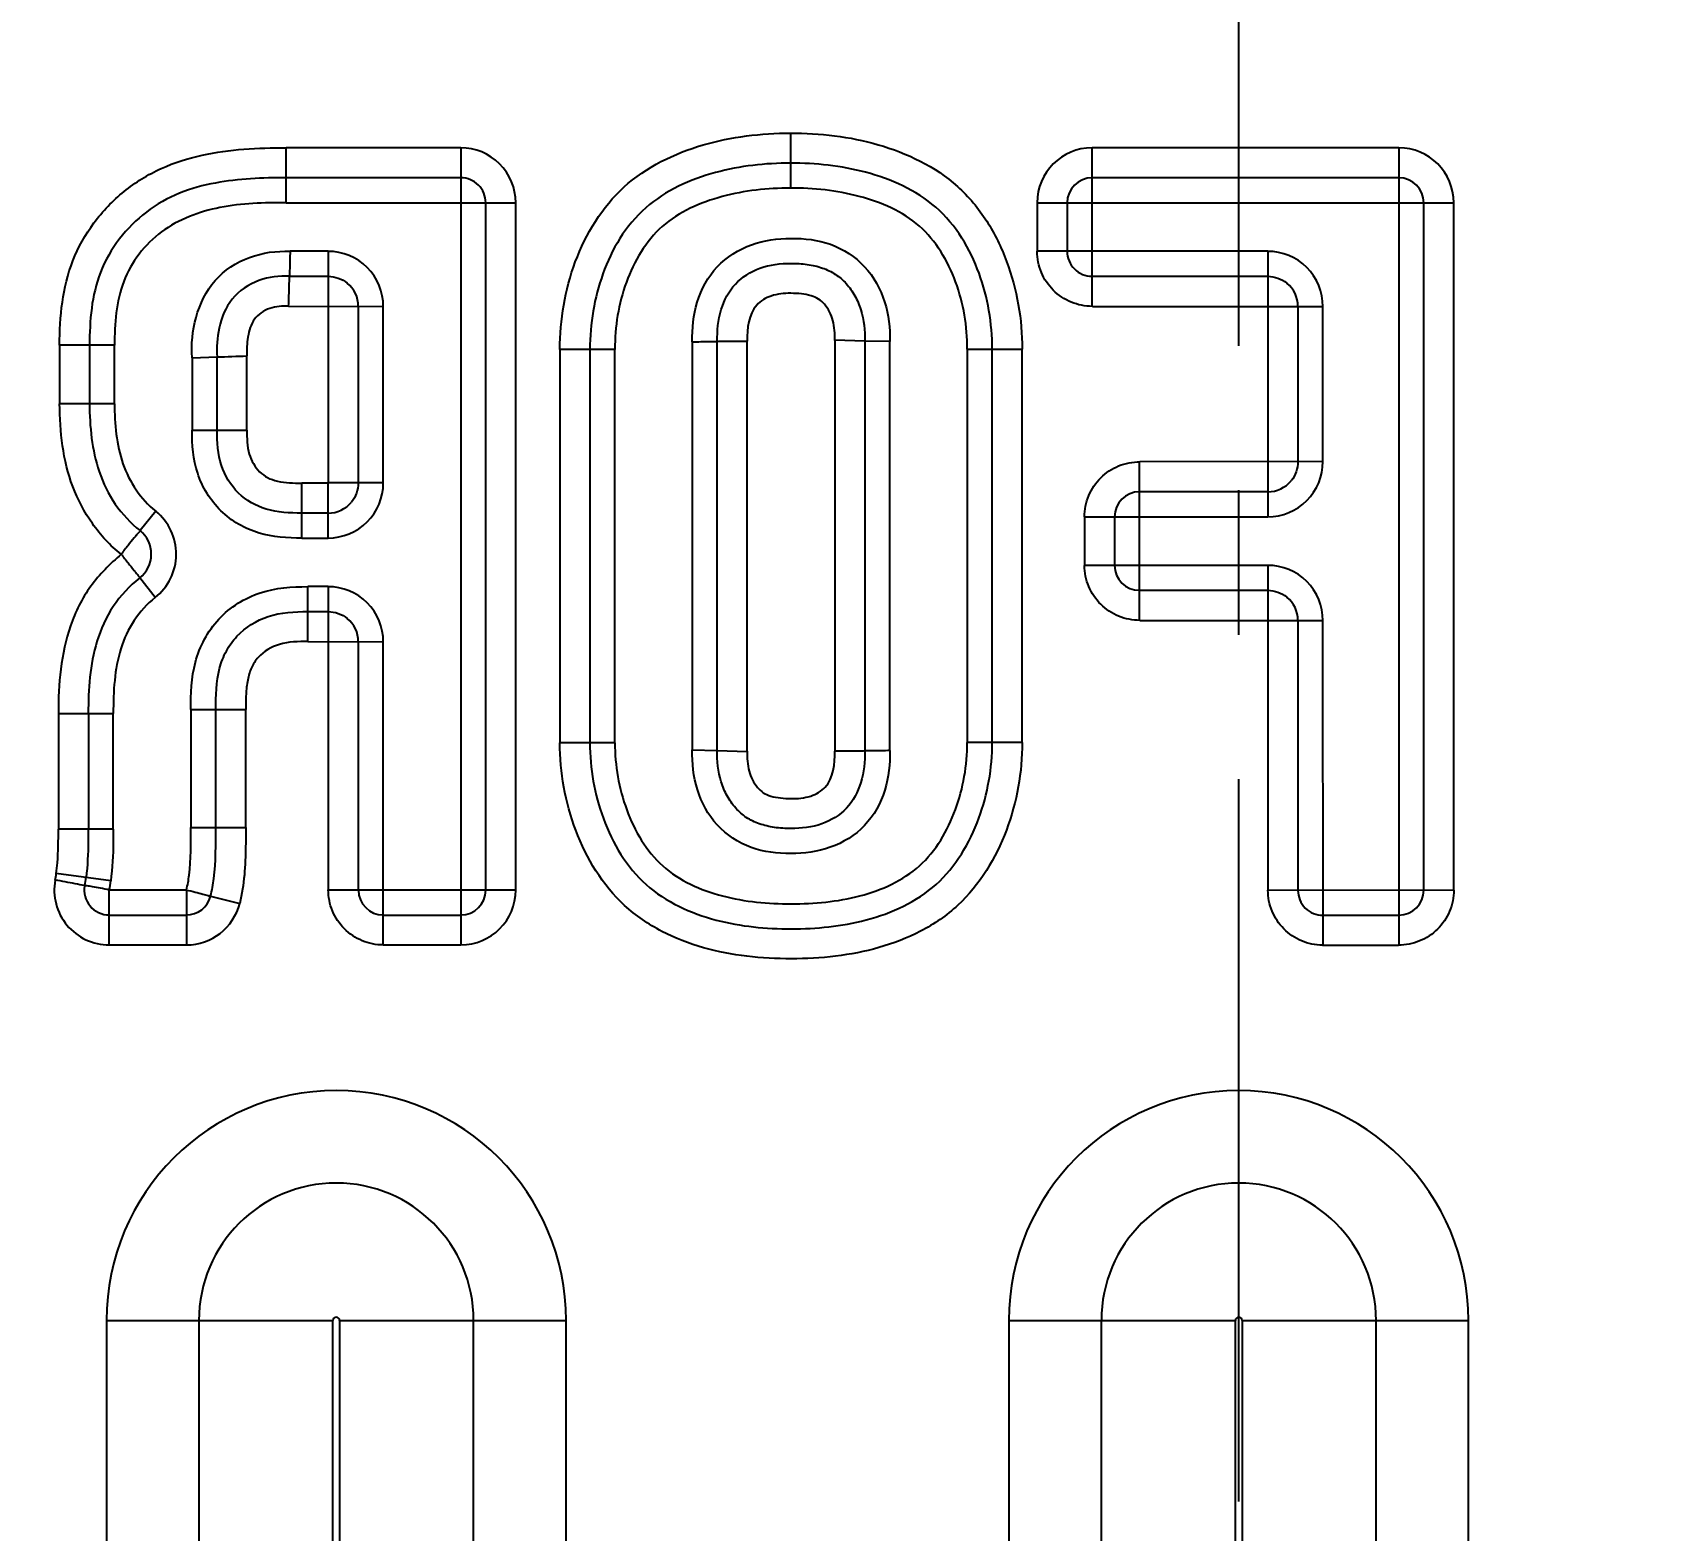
# Model space of a CAD drawing. Header units: millimetres. Extents: x -2895 to -298, y -11750 to -2997.
# Drawn here: x -1805.84 to -1772.96, y -5944.39 to -5914.38 of the extents above; entities that cross this region are included whole.
import ezdxf

# ---------------------------------------------------------------- set-up
doc = ezdxf.new("R2010")
doc.units = ezdxf.units.MM
doc.header["$LTSCALE"] = 16.335
doc.header["$PDMODE"] = 3
doc.header["$PDSIZE"] = 0.3125
doc.linetypes.add('CENTER', pattern=[0.6, 0.375, -0.075, 0.075, -0.075])
doc.layers.get('0').update_dxf_attribs({"linetype": 'CONTINUOUS'})
doc.layers.get('Defpoints').update_dxf_attribs({"linetype": 'CONTINUOUS'})
doc.styles.get("Standard").update_dxf_attribs({"font": 'txt', "width": 0.8})
doc.dimstyles.new('ISO-25', dxfattribs={"dimtxt": 8, "dimasz": 6, "dimexe": 0, "dimexo": 0, "dimgap": 0, "dimtad": 1, "dimdsep": 46, "dimtxsty": 'Standard', "dimcen": 0, "dimclrd": 4, "dimclre": 4, "dimclrt": 6, "dimazin": 0, "dimtfac": 1, "dimtofl": 0, "dimtmove": 0, "dimatfit": 3, "dimfxl": 0, "dimarcsym": 0})

# ---------------------------------------------------------------- blocks, each defined once
blk = doc.blocks.new('*D1369')
at = {"color": 4, "lineweight": -2}
for p, q in [((-1562.533, -5933.468), (-1550.533, -5928.468)), ((-1550.533, -5928.468), (-1530.533, -5928.468)), ((-1601.269, -5933.468), (-1562.533, -5933.468))]:
    blk.add_line(p, q, dxfattribs=at)
at = {"layer": 'Defpoints', "color": 0}
for p in [(-1538.533, -5928.468), (-1601.269, -5933.468), (-1781.669, -5985.468)]:
    blk.add_point(p, dxfattribs=at)
at = {"color": 6, "insert": (-1534.533, -5925.468), "char_height": 6, "attachment_point": 5}
blk.add_mtext('52', dxfattribs=at)
blk = doc.blocks.new('*D1370')
at = {"color": 4, "lineweight": -2}
blk.add_line((-1601.269, -5894.463), (-1532.133, -5894.463), dxfattribs=at)
at = {"layer": 'Defpoints', "color": 0}
for p in [(-1601.269, -5894.463), (-1538.533, -5894.463), (-1781.669, -5985.468)]:
    blk.add_point(p, dxfattribs=at)
at = {"color": 6, "insert": (-1535.333, -5891.463), "char_height": 6, "attachment_point": 5}
blk.add_mtext('91', dxfattribs=at)
blk = doc.blocks.new('*D1371')
at = {"color": 4, "lineweight": -2}
for p, q in [((-1562.533, -5880.468), (-1550.533, -5878.468)), ((-1550.533, -5878.468), (-1528.133, -5878.468)), ((-1584.039, -5880.468), (-1562.533, -5880.468))]:
    blk.add_line(p, q, dxfattribs=at)
at = {"layer": 'Defpoints', "color": 0}
for p in [(-1538.533, -5878.468), (-1584.039, -5880.468), (-1781.669, -5985.468)]:
    blk.add_point(p, dxfattribs=at)
at = {"color": 6, "insert": (-1533.333, -5875.468), "char_height": 6, "attachment_point": 5}
blk.add_mtext('105', dxfattribs=at)
blk = doc.blocks.new('*D1372')
at = {"color": 4, "lineweight": -2}
for p, q in [((-1562.533, -5858.468), (-1550.533, -5853.207)), ((-1550.533, -5853.207), (-1527.333, -5853.207)), ((-1777.269, -5858.468), (-1562.533, -5858.468))]:
    blk.add_line(p, q, dxfattribs=at)
at = {"layer": 'Defpoints', "color": 0}
for p in [(-1538.533, -5853.207), (-1777.269, -5858.468), (-1781.669, -5985.468)]:
    blk.add_point(p, dxfattribs=at)
at = {"color": 6, "insert": (-1532.933, -5850.207), "char_height": 6, "attachment_point": 5}
blk.add_mtext('127', dxfattribs=at)
blk = doc.blocks.new('*D1373')
at = {"color": 4, "lineweight": -2}
blk.add_line((-1573.271, -5825.468), (-1528.133, -5825.468), dxfattribs=at)
at = {"layer": 'Defpoints', "color": 0}
for p in [(-1573.271, -5825.468), (-1538.533, -5825.468), (-1781.669, -5985.468)]:
    blk.add_point(p, dxfattribs=at)
at = {"color": 6, "insert": (-1533.333, -5822.468), "char_height": 6, "attachment_point": 5}
blk.add_mtext('160', dxfattribs=at)
blk = doc.blocks.new('*D1385')
at = {"color": 4, "lineweight": -2}
blk.add_line((-1781.669, -5804.447), (-1781.669, -5788.745), dxfattribs=at)
at = {"layer": 'Defpoints', "color": 0}
for p in [(-1781.669, -5791.145), (-1781.669, -5804.447), (-1781.669, -5985.468)]:
    blk.add_point(p, dxfattribs=at)
at = {"color": 6, "insert": (-1784.669, -5789.945), "char_height": 6, "attachment_point": 5, "rotation": 90}
blk.add_mtext('0', dxfattribs=at)
blk = doc.blocks.new('*D1386')
at = {"color": 4, "lineweight": -2}
blk.add_line((-1741.669, -5854.068), (-1741.669, -5783.945), dxfattribs=at)
at = {"layer": 'Defpoints', "color": 0}
for p in [(-1741.669, -5791.145), (-1741.669, -5854.068), (-1781.669, -5985.468)]:
    blk.add_point(p, dxfattribs=at)
at = {"color": 6, "insert": (-1744.669, -5787.545), "char_height": 6, "attachment_point": 5, "rotation": 90}
blk.add_mtext('40', dxfattribs=at)
blk = doc.blocks.new('*D1387')
at = {"color": 4, "lineweight": -2}
blk.add_line((-1701.669, -5854.068), (-1701.669, -5783.945), dxfattribs=at)
at = {"layer": 'Defpoints', "color": 0}
for p in [(-1701.669, -5791.145), (-1701.669, -5854.068), (-1781.669, -5985.468)]:
    blk.add_point(p, dxfattribs=at)
at = {"color": 6, "insert": (-1704.669, -5787.545), "char_height": 6, "attachment_point": 5, "rotation": 90}
blk.add_mtext('80', dxfattribs=at)
blk = doc.blocks.new('*D1388')
at = {"color": 4, "lineweight": -2}
blk.add_line((-1631.669, -5854.163), (-1631.669, -5780.745), dxfattribs=at)
at = {"layer": 'Defpoints', "color": 0}
for p in [(-1631.669, -5791.145), (-1631.669, -5854.163), (-1781.669, -5985.468)]:
    blk.add_point(p, dxfattribs=at)
at = {"color": 6, "insert": (-1634.669, -5785.945), "char_height": 6, "attachment_point": 5, "rotation": 90}
blk.add_mtext('150', dxfattribs=at)
blk = doc.blocks.new('*D1389')
at = {"color": 4, "lineweight": -2}
for p, q in [((-1604.169, -5803.145), (-1604.169, -5779.945)), ((-1605.669, -5815.145), (-1604.169, -5803.145)), ((-1605.669, -5971.068), (-1605.669, -5815.145))]:
    blk.add_line(p, q, dxfattribs=at)
at = {"layer": 'Defpoints', "color": 0}
for p in [(-1604.169, -5791.145), (-1605.669, -5971.068), (-1781.669, -5985.468)]:
    blk.add_point(p, dxfattribs=at)
at = {"color": 6, "insert": (-1607.169, -5785.545), "char_height": 6, "attachment_point": 5, "rotation": 90}
blk.add_mtext('176', dxfattribs=at)
blk = doc.blocks.new('*D1444')
at = {"color": 4, "lineweight": -2}
blk.add_line((-1576.669, -5822.298), (-1576.669, -5779.145), dxfattribs=at)
at = {"layer": 'Defpoints', "color": 0}
for p in [(-1576.669, -5791.145), (-1576.669, -5822.298), (-1781.669, -5985.468)]:
    blk.add_point(p, dxfattribs=at)
at = {"color": 6, "insert": (-1579.669, -5785.145), "char_height": 6, "attachment_point": 5, "rotation": 90}
blk.add_mtext('205', dxfattribs=at)
blk = doc.blocks.new('*D1393')
at = {"color": 4, "lineweight": -2}
blk.add_line((-1962.069, -5933.468), (-2032.806, -5933.468), dxfattribs=at)
at = {"layer": 'Defpoints', "color": 0}
for p in [(-2024.806, -5933.468), (-1962.069, -5933.468), (-1781.669, -5985.468)]:
    blk.add_point(p, dxfattribs=at)
at = {"color": 6, "insert": (-2028.806, -5930.468), "char_height": 6, "attachment_point": 5}
blk.add_mtext('52', dxfattribs=at)
blk = doc.blocks.new('*D1394')
at = {"color": 4, "lineweight": -2}
blk.add_line((-1962.069, -5894.463), (-2031.206, -5894.463), dxfattribs=at)
at = {"layer": 'Defpoints', "color": 0}
for p in [(-2024.806, -5894.463), (-1962.069, -5894.463), (-1781.669, -5985.468)]:
    blk.add_point(p, dxfattribs=at)
at = {"color": 6, "insert": (-2028.006, -5891.463), "char_height": 6, "attachment_point": 5}
blk.add_mtext('91', dxfattribs=at)
blk = doc.blocks.new('*D1395')
at = {"color": 4, "lineweight": -2}
for p, q in [((-2000.806, -5880.468), (-2012.806, -5883.468)), ((-1976.984, -5880.468), (-2000.806, -5880.468)), ((-2012.806, -5883.468), (-2035.206, -5883.468))]:
    blk.add_line(p, q, dxfattribs=at)
at = {"layer": 'Defpoints', "color": 0}
for p in [(-1976.984, -5880.468), (-2024.806, -5883.468), (-1781.669, -5985.468)]:
    blk.add_point(p, dxfattribs=at)
at = {"color": 6, "insert": (-2030.006, -5880.468), "char_height": 6, "attachment_point": 5}
blk.add_mtext('105', dxfattribs=at)
blk = doc.blocks.new('*D1396')
at = {"color": 4, "lineweight": -2}
for p, q in [((-2012.806, -5854.716), (-2036.006, -5854.716)), ((-2000.806, -5858.468), (-2012.806, -5854.716)), ((-1786.069, -5858.468), (-2000.806, -5858.468))]:
    blk.add_line(p, q, dxfattribs=at)
at = {"layer": 'Defpoints', "color": 0}
for p in [(-2024.806, -5854.716), (-1786.069, -5858.468), (-1781.669, -5985.468)]:
    blk.add_point(p, dxfattribs=at)
at = {"color": 6, "insert": (-2030.406, -5851.716), "char_height": 6, "attachment_point": 5}
blk.add_mtext('127', dxfattribs=at)
blk = doc.blocks.new('*D1397')
at = {"color": 4, "lineweight": -2}
blk.add_line((-1990.068, -5825.468), (-2035.206, -5825.468), dxfattribs=at)
at = {"layer": 'Defpoints', "color": 0}
for p in [(-2024.806, -5825.468), (-1990.068, -5825.468), (-1781.669, -5985.468)]:
    blk.add_point(p, dxfattribs=at)
at = {"color": 6, "insert": (-2030.006, -5822.468), "char_height": 6, "attachment_point": 5}
blk.add_mtext('160', dxfattribs=at)
blk = doc.blocks.new('*D1416')
at = {"color": 4, "lineweight": -2}
blk.add_line((-1821.669, -5854.068), (-1821.669, -5783.945), dxfattribs=at)
at = {"layer": 'Defpoints', "color": 0}
for p in [(-1821.669, -5791.145), (-1821.669, -5854.068), (-1781.669, -5985.468)]:
    blk.add_point(p, dxfattribs=at)
at = {"color": 6, "insert": (-1824.669, -5787.545), "char_height": 6, "attachment_point": 5, "rotation": 90}
blk.add_mtext('40', dxfattribs=at)
blk = doc.blocks.new('*D1417')
at = {"color": 4, "lineweight": -2}
blk.add_line((-1861.669, -5854.068), (-1861.669, -5783.945), dxfattribs=at)
at = {"layer": 'Defpoints', "color": 0}
for p in [(-1861.669, -5791.145), (-1861.669, -5854.068), (-1781.669, -5985.468)]:
    blk.add_point(p, dxfattribs=at)
at = {"color": 6, "insert": (-1864.669, -5787.545), "char_height": 6, "attachment_point": 5, "rotation": 90}
blk.add_mtext('80', dxfattribs=at)
blk = doc.blocks.new('*D1418')
at = {"color": 4, "lineweight": -2}
blk.add_line((-1931.669, -5854.163), (-1931.669, -5780.745), dxfattribs=at)
at = {"layer": 'Defpoints', "color": 0}
for p in [(-1931.669, -5791.145), (-1931.669, -5854.163), (-1781.669, -5985.468)]:
    blk.add_point(p, dxfattribs=at)
at = {"color": 6, "insert": (-1934.669, -5785.945), "char_height": 6, "attachment_point": 5, "rotation": 90}
blk.add_mtext('150', dxfattribs=at)
blk = doc.blocks.new('*D1419')
at = {"color": 4, "lineweight": -2}
for p, q in [((-1959.169, -5803.145), (-1959.169, -5779.945)), ((-1957.669, -5815.145), (-1959.169, -5803.145)), ((-1957.669, -5971.068), (-1957.669, -5815.145))]:
    blk.add_line(p, q, dxfattribs=at)
at = {"layer": 'Defpoints', "color": 0}
for p in [(-1959.169, -5791.145), (-1957.669, -5971.068), (-1781.669, -5985.468)]:
    blk.add_point(p, dxfattribs=at)
at = {"color": 6, "insert": (-1962.169, -5785.545), "char_height": 6, "attachment_point": 5, "rotation": 90}
blk.add_mtext('176', dxfattribs=at)
blk = doc.blocks.new('*D1420')
at = {"color": 4, "lineweight": -2}
blk.add_line((-1986.669, -5822.298), (-1986.669, -5779.145), dxfattribs=at)
at = {"layer": 'Defpoints', "color": 0}
for p in [(-1986.669, -5791.145), (-1986.669, -5822.298), (-1781.669, -5985.468)]:
    blk.add_point(p, dxfattribs=at)
at = {"color": 6, "insert": (-1989.669, -5785.145), "char_height": 6, "attachment_point": 5, "rotation": 90}
blk.add_mtext('205', dxfattribs=at)
blk = doc.blocks.new('*D1421')
at = {"color": 4, "lineweight": -2}
blk.add_line((-1666.094, -5864.313), (-1520.446, -5864.313), dxfattribs=at)
at = {"layer": 'Defpoints', "color": 0}
for p in [(-1666.094, -5864.313), (-1539.646, -5864.313), (-1781.669, -5985.468)]:
    blk.add_point(p, dxfattribs=at)
at = {"color": 6, "insert": (-1530.046, -5861.313), "char_height": 6, "attachment_point": 5}
blk.add_mtext('121.16', dxfattribs=at)
blk = doc.blocks.new('*D1422')
at = {"color": 4, "lineweight": -2}
blk.add_line((-1666.094, -5863.702), (-1666.094, -5771.834), dxfattribs=at)
at = {"layer": 'Defpoints', "color": 0}
for p in [(-1666.094, -5792.634), (-1666.094, -5863.702), (-1781.669, -5985.468)]:
    blk.add_point(p, dxfattribs=at)
at = {"color": 6, "insert": (-1669.094, -5782.234), "char_height": 6, "attachment_point": 5, "rotation": 90}
blk.add_mtext('115.58', dxfattribs=at)
blk = doc.blocks.new('*D1423')
at = {"color": 4, "lineweight": -2}
blk.add_line((-1897.244, -5864.313), (-2042.893, -5864.313), dxfattribs=at)
at = {"layer": 'Defpoints', "color": 0}
for p in [(-2023.693, -5864.313), (-1897.244, -5864.313), (-1781.669, -5985.468)]:
    blk.add_point(p, dxfattribs=at)
at = {"color": 6, "insert": (-2033.293, -5861.313), "char_height": 6, "attachment_point": 5}
blk.add_mtext('121.16', dxfattribs=at)
blk = doc.blocks.new('*D1424')
at = {"color": 4, "lineweight": -2}
blk.add_line((-1897.244, -5863.702), (-1897.244, -5771.834), dxfattribs=at)
at = {"layer": 'Defpoints', "color": 0}
for p in [(-1897.244, -5792.634), (-1897.244, -5863.702), (-1781.669, -5985.468)]:
    blk.add_point(p, dxfattribs=at)
at = {"color": 6, "insert": (-1900.244, -5782.234), "char_height": 6, "attachment_point": 5, "rotation": 90}
blk.add_mtext('115.58', dxfattribs=at)

msp = doc.modelspace()

# ---------------------------------------------------------------- linework, layer by layer
at = {"color": 1, "linetype": 'CENTER', "ltscale": 2.363514}
msp.add_line((-1781.669, -6175.468), (-1781.669, -5795.468), dxfattribs=at)
at = {"color": 7, "linetype": 'Continuous'}
for p, q in [((-1790.655, -5916.392), (-1790.653, -5917.493)), ((-1800.765, -5917.787), (-1800.765, -5916.686)), ((-1797.263, -5916.686), (-1800.765, -5916.686)), ((-1797.263, -5916.686), (-1797.263, -5932.664)), ((-1784.609, -5919.862), (-1784.609, -5916.686)), ((-1778.459, -5916.686), (-1784.609, -5916.686)), ((-1778.459, -5916.686), (-1778.456, -5932.667)), ((-1797.263, -5917.287), (-1800.765, -5917.287)), ((-1778.459, -5917.287), (-1784.609, -5917.287)), ((-1800.765, -5917.787), (-1796.162, -5917.787)), ((-1796.762, -5931.563), (-1796.762, -5917.787)), ((-1796.162, -5931.563), (-1796.162, -5917.787)), ((-1785.71, -5917.787), (-1785.71, -5918.761)), ((-1785.71, -5917.787), (-1777.358, -5917.787)), ((-1785.109, -5917.787), (-1785.109, -5918.761)), ((-1777.958, -5931.566), (-1777.958, -5917.787)), ((-1777.358, -5931.566), (-1777.358, -5917.787)), ((-1799.922, -5918.761), (-1800.684, -5918.761)), ((-1799.922, -5918.761), (-1799.92, -5923.405)), ((-1781.086, -5918.761), (-1785.71, -5918.761)), ((-1781.086, -5918.761), (-1781.086, -5924.081)), ((-1800.697, -5919.262), (-1799.922, -5919.262)), ((-1784.609, -5919.262), (-1781.086, -5919.262)), ((-1800.714, -5919.862), (-1798.816, -5919.867)), ((-1799.317, -5919.867), (-1799.317, -5923.403)), ((-1798.816, -5923.402), (-1798.816, -5919.867)), ((-1784.603, -5919.864), (-1779.981, -5919.867)), ((-1780.481, -5919.867), (-1780.481, -5922.976)), ((-1779.981, -5922.976), (-1779.981, -5919.867)), ((-1792.121, -5928.764), (-1792.121, -5920.566)), ((-1791.521, -5928.782), (-1791.521, -5920.56)), ((-1789.164, -5920.563), (-1789.764, -5920.545)), ((-1789.764, -5920.548), (-1789.764, -5928.781)), ((-1789.164, -5920.563), (-1789.164, -5928.776)), ((-1788.663, -5920.57), (-1789.164, -5920.563)), ((-1788.663, -5928.769), (-1788.663, -5920.57)), ((-1805.305, -5920.643), (-1805.305, -5921.816)), ((-1804.204, -5920.643), (-1805.305, -5920.643)), ((-1804.705, -5920.643), (-1804.705, -5921.816)), ((-1804.204, -5921.816), (-1804.204, -5920.643)), ((-1802.651, -5920.893), (-1802.15, -5920.878)), ((-1802.651, -5920.893), (-1802.651, -5922.349)), ((-1802.15, -5922.349), (-1802.15, -5920.878)), ((-1801.55, -5922.349), (-1801.55, -5920.857)), ((-1795.276, -5920.727), (-1795.276, -5928.612)), ((-1794.175, -5920.727), (-1795.276, -5920.727)), ((-1794.675, -5920.727), (-1794.675, -5928.612)), ((-1794.175, -5928.612), (-1794.175, -5920.727)), ((-1792.622, -5920.573), (-1792.622, -5928.756)), ((-1787.11, -5920.721), (-1787.11, -5928.607)), ((-1787.11, -5920.721), (-1786.009, -5920.721)), ((-1786.61, -5928.607), (-1786.61, -5920.721)), ((-1786.009, -5928.607), (-1786.009, -5920.721)), ((-1804.204, -5921.816), (-1805.305, -5921.816)), ((-1802.651, -5922.349), (-1801.55, -5922.349)), ((-1783.659, -5926.157), (-1783.659, -5922.981)), ((-1779.981, -5922.976), (-1783.653, -5922.979)), ((-1800.45, -5924.508), (-1800.451, -5923.407)), ((-1798.816, -5923.403), (-1799.92, -5923.403)), ((-1781.086, -5923.581), (-1783.659, -5923.581)), ((-1803.378, -5923.971), (-1803.692, -5924.36)), ((-1799.922, -5924.008), (-1800.451, -5924.008)), ((-1799.922, -5924.508), (-1799.922, -5924.008)), ((-1784.76, -5924.081), (-1784.76, -5925.056)), ((-1784.76, -5924.081), (-1781.086, -5924.081)), ((-1784.159, -5924.081), (-1784.159, -5925.056)), ((-1800.45, -5924.508), (-1799.923, -5924.508)), ((-1781.086, -5925.056), (-1784.76, -5925.056)), ((-1781.086, -5925.056), (-1781.083, -5931.564)), ((-1803.391, -5925.703), (-1803.7, -5925.308)), ((-1800.328, -5926.583), (-1800.328, -5925.482)), ((-1799.922, -5925.482), (-1800.328, -5925.482)), ((-1799.922, -5925.482), (-1799.919, -5931.558)), ((-1783.659, -5925.556), (-1781.086, -5925.556)), ((-1800.328, -5925.983), (-1799.922, -5925.983)), ((-1783.653, -5926.158), (-1779.981, -5926.161)), ((-1780.481, -5926.161), (-1780.481, -5931.57)), ((-1779.978, -5932.671), (-1779.981, -5926.161)), ((-1800.328, -5926.584), (-1798.816, -5926.588)), ((-1799.317, -5926.588), (-1799.317, -5931.563)), ((-1798.816, -5932.664), (-1798.816, -5926.588)), ((-1805.33, -5928.025), (-1805.33, -5930.343)), ((-1805.33, -5928.025), (-1804.229, -5928.025)), ((-1804.729, -5928.025), (-1804.729, -5930.343)), ((-1804.229, -5930.343), (-1804.229, -5928.025)), ((-1802.676, -5927.948), (-1802.676, -5930.308)), ((-1802.676, -5927.948), (-1801.575, -5927.948)), ((-1802.175, -5930.308), (-1802.175, -5927.948)), ((-1801.575, -5930.308), (-1801.575, -5927.948)), ((-1794.175, -5928.612), (-1795.276, -5928.612)), ((-1792.622, -5928.756), (-1792.121, -5928.764)), ((-1792.121, -5928.764), (-1791.521, -5928.784)), ((-1786.009, -5928.607), (-1787.11, -5928.607)), ((-1804.229, -5930.343), (-1805.33, -5930.343)), ((-1802.676, -5930.308), (-1801.575, -5930.308)), ((-1804.281, -5931.379), (-1805.371, -5931.23)), ((-1804.311, -5932.664), (-1804.311, -5931.563)), ((-1802.763, -5931.563), (-1804.311, -5931.563)), ((-1802.763, -5931.563), (-1802.763, -5932.664)), ((-1802.278, -5931.685), (-1801.695, -5931.832)), ((-1796.162, -5931.563), (-1799.917, -5931.563)), ((-1777.358, -5931.566), (-1781.082, -5931.57)), ((-1804.311, -5932.064), (-1802.763, -5932.064)), ((-1798.816, -5932.064), (-1797.263, -5932.064)), ((-1779.979, -5932.07), (-1778.457, -5932.066)), ((-1804.311, -5932.664), (-1802.763, -5932.664)), ((-1798.816, -5932.664), (-1797.263, -5932.664)), ((-1779.988, -5932.669), (-1778.466, -5932.669)), ((-1804.366, -5940.19), (-1804.366, -6037.675)), ((-1804.366, -5940.19), (-1799.826, -5940.19)), ((-1802.513, -5940.19), (-1802.513, -6037.675)), ((-1799.826, -6037.675), (-1799.826, -5940.19)), ((-1799.693, -5940.19), (-1799.693, -6037.675)), ((-1799.693, -5940.19), (-1795.153, -5940.19)), ((-1797.006, -6037.675), (-1797.006, -5940.19)), ((-1795.153, -6037.675), (-1795.153, -5940.19)), ((-1786.276, -5940.19), (-1786.276, -6037.675)), ((-1786.276, -5940.19), (-1781.736, -5940.19)), ((-1784.423, -5940.19), (-1784.423, -6037.675)), ((-1781.736, -6037.675), (-1781.736, -5940.19)), ((-1781.603, -5940.19), (-1781.603, -6037.675)), ((-1781.603, -5940.19), (-1777.063, -5940.19)), ((-1778.916, -6037.675), (-1778.916, -5940.19)), ((-1777.063, -6037.675), (-1777.063, -5940.19))]:
    msp.add_line(p, q, dxfattribs=at)
for centre, radius, start, end in [((-1797.263, -5917.787), 1.101, 0, 90.0079), ((-1784.609, -5917.787), 1.101, 90, 180), ((-1778.459, -5917.787), 1.101, 0, 90), ((-1797.263, -5917.787), 0.5, 360, 90.0001), ((-1784.609, -5917.787), 0.5, 90, 180), ((-1778.459, -5917.787), 0.5, 0, 90), ((-1799.922, -5919.867), 1.105, 359.9943, 90.0071), ((-1784.609, -5918.761), 0.5, 180, 270.0002), ((-1781.086, -5919.867), 1.105, 359.9961, 90.0041), ((-1799.922, -5919.867), 0.605, 0.0033, 50.7175), ((-1781.086, -5919.867), 0.605, 0.0018, 50.757), ((-1805.875, -5805.682), 115.256, 271.85177, 272.15048), ((-1781.086, -5922.976), 1.105, 269.9927, 0.0063), ((-1799.922, -5923.403), 1.105, 269.9599, 0.0059), ((-1781.086, -5922.976), 0.605, 270.0034, 320.7144), ((-1799.922, -5923.403), 0.605, 269.9748, 320.696), ((-1783.659, -5924.081), 0.5, 90, 180), ((-1804.072, -5924.831), 1.105, 307.9937, 51.1222), ((-1804.072, -5924.831), 0.605, 307.9664, 51.1382), ((-1783.659, -5925.056), 0.5, 180, 270), ((-1781.086, -5926.161), 1.105, 359.9927, 90.0073), ((-1799.922, -5926.588), 1.105, 359.9927, 90.0073), ((-1781.086, -5926.161), 0.605, 0.0034, 50.7144), ((-1799.922, -5926.588), 0.605, 0.0034, 50.7146), ((-1804.311, -5931.563), 1.101, 169.5146, 270), ((-1807.93, -5930.88), 2.582, 349.2259, 352.2138), ((-1807.925, -5930.881), 3.178, 349.2662, 352.2167), ((-1807.925, -5930.881), 3.679, 349.3117, 352.218), ((-1804.311, -5931.563), 0.5, 169.5894, 270), ((-1802.763, -5931.563), 0.5, 270, 345.9112), ((-1798.816, -5931.563), 0.5, 180, 270), ((-1797.263, -5931.563), 1.101, 270, 0), ((-1797.263, -5931.563), 0.5, 270, 0), ((-1779.981, -5931.57), 0.5, 179.9983, 270.1581), ((-1778.459, -5931.566), 0.5, 270.1598, 0), ((-1802.763, -5931.563), 1.101, 270, 345.8921), ((-1799.759, -5940.19), 4.606, 0, 180), ((-1781.669, -5940.19), 4.606, 0, 180), ((-1799.759, -5940.19), 2.753, 0.0001, 179.9999), ((-1781.669, -5940.19), 2.753, 0.0001, 179.9999), ((-1799.759, -5940.19), 0.0669, 0, 180), ((-1781.669, -5940.19), 0.0669, 0, 180)]:
    msp.add_arc(centre, radius, start, end, dxfattribs=at)
for points, knots in [([(-1795.276, -5920.727), (-1795.276, -5920.134), (-1795.077, -5918.936), (-1794.108, -5917.34), (-1792.434, -5916.532), (-1791.244, -5916.393), (-1790.655, -5916.392)], [0, 0, 0, 0, 0.249376, 0.500928, 0.752039, 1, 1, 1, 1]), ([(-1790.655, -5916.392), (-1790.064, -5916.391), (-1788.87, -5916.526), (-1787.469, -5917.196), (-1786.691, -5918.135), (-1786.166, -5919.22), (-1786.009, -5920.126), (-1786.009, -5920.721)], [0, 0, 0, 0, 0.247546, 0.498146, 0.625201, 0.751044, 1, 1, 1, 1]), ([(-1805.305, -5920.643), (-1805.305, -5920.072), (-1805.218, -5919.185), (-1804.645, -5918.168), (-1804.035, -5917.534), (-1803.287, -5917.068), (-1802.188, -5916.726), (-1801.328, -5916.686), (-1800.765, -5916.686)], [0, 0, 0, 0, 0.248847, 0.37502, 0.502161, 0.628818, 0.754444, 1, 1, 1, 1]), ([(-1790.654, -5916.993), (-1791.158, -5916.994), (-1792.185, -5917.106), (-1793.418, -5917.656), (-1794.099, -5918.482), (-1794.544, -5919.431), (-1794.675, -5920.214), (-1794.675, -5920.727)], [0, 0, 0, 0, 0.243755, 0.496065, 0.625976, 0.752345, 1, 1, 1, 1]), ([(-1786.61, -5920.721), (-1786.61, -5920.207), (-1786.743, -5919.421), (-1787.192, -5918.471), (-1787.88, -5917.647), (-1789.118, -5917.101), (-1790.148, -5916.992), (-1790.654, -5916.993)], [0, 0, 0, 0, 0.247686, 0.374111, 0.504067, 0.756234, 1, 1, 1, 1]), ([(-1800.765, -5917.287), (-1801.238, -5917.287), (-1801.966, -5917.315), (-1802.917, -5917.568), (-1803.586, -5917.946), (-1804.134, -5918.495), (-1804.643, -5919.377), (-1804.705, -5920.151), (-1804.705, -5920.643)], [0, 0, 0, 0, 0.239198, 0.364555, 0.493614, 0.622131, 0.751954, 1, 1, 1, 1]), ([(-1790.653, -5917.493), (-1791.114, -5917.494), (-1792.019, -5917.592), (-1793.317, -5918.152), (-1794.031, -5919.371), (-1794.175, -5920.271), (-1794.175, -5920.727)], [0, 0, 0, 0, 0.255336, 0.502709, 0.747918, 1, 1, 1, 1]), ([(-1787.11, -5920.721), (-1787.11, -5920.265), (-1787.256, -5919.362), (-1787.978, -5918.143), (-1789.281, -5917.588), (-1790.19, -5917.492), (-1790.653, -5917.493)], [0, 0, 0, 0, 0.251967, 0.497088, 0.744633, 1, 1, 1, 1]), ([(-1800.765, -5917.787), (-1801.208, -5917.787), (-1802.077, -5917.808), (-1803.324, -5918.266), (-1804.148, -5919.338), (-1804.204, -5920.212), (-1804.204, -5920.643)], [0, 0, 0, 0, 0.258719, 0.505508, 0.748741, 1, 1, 1, 1]), ([(-1792.622, -5920.573), (-1792.627, -5920.307), (-1792.576, -5919.762), (-1792.175, -5919.023), (-1791.457, -5918.573), (-1790.646, -5918.469), (-1789.829, -5918.562), (-1789.118, -5919.021), (-1788.717, -5919.758), (-1788.656, -5920.303), (-1788.663, -5920.57)], [0, 0, 0, 0, 0.123461, 0.249637, 0.375819, 0.500064, 0.623691, 0.750488, 0.876079, 1, 1, 1, 1]), ([(-1802.651, -5920.893), (-1802.667, -5920.623), (-1802.617, -5920.068), (-1802.246, -5919.297), (-1801.521, -5918.824), (-1800.959, -5918.749), (-1800.684, -5918.761)], [0, 0, 0, 0, 0.246534, 0.498191, 0.750224, 1, 1, 1, 1]), ([(-1800.684, -5918.761), (-1800.686, -5918.822), (-1800.691, -5918.989), (-1800.694, -5919.156), (-1800.697, -5919.262)], [0, 0, 0, 0, 0.362607, 1, 1, 1, 1]), ([(-1784.603, -5919.864), (-1784.747, -5919.864), (-1785.037, -5919.807), (-1785.406, -5919.562), (-1785.652, -5919.196), (-1785.71, -5918.905), (-1785.71, -5918.761)], [0, 0, 0, 0, 0.250052, 0.500024, 0.749987, 1, 1, 1, 1]), ([(-1800.697, -5919.262), (-1800.902, -5919.251), (-1801.336, -5919.301), (-1801.898, -5919.675), (-1802.134, -5920.279), (-1802.163, -5920.686), (-1802.15, -5920.878)], [0, 0, 0, 0, 0.248038, 0.512487, 0.768151, 1, 1, 1, 1]), ([(-1792.121, -5920.566), (-1792.126, -5920.352), (-1792.087, -5919.938), (-1791.8, -5919.38), (-1791.265, -5919.052), (-1790.745, -5918.989), (-1790.322, -5919.015), (-1790.016, -5919.082), (-1789.746, -5919.211), (-1789.525, -5919.404), (-1789.354, -5919.649), (-1789.189, -5920.03), (-1789.158, -5920.351), (-1789.164, -5920.563)], [0, 0, 0, 0, 0.130877, 0.250618, 0.370186, 0.498474, 0.565485, 0.629765, 0.689016, 0.746963, 0.807564, 0.87034, 1, 1, 1, 1]), ([(-1800.714, -5919.862), (-1800.712, -5919.79), (-1800.705, -5919.59), (-1800.7, -5919.389), (-1800.697, -5919.262)], [0, 0, 0, 0, 0.3626, 1, 1, 1, 1]), ([(-1800.714, -5919.862), (-1800.84, -5919.855), (-1801.097, -5919.873), (-1801.44, -5920.096), (-1801.543, -5920.479), (-1801.56, -5920.731), (-1801.55, -5920.857)], [0, 0, 0, 0, 0.250128, 0.498934, 0.750101, 1, 1, 1, 1]), ([(-1789.764, -5920.548), (-1789.76, -5920.414), (-1789.778, -5920.155), (-1789.915, -5919.866), (-1790.087, -5919.71), (-1790.251, -5919.643), (-1790.441, -5919.61), (-1790.71, -5919.596), (-1791.029, -5919.624), (-1791.483, -5919.886), (-1791.527, -5920.311), (-1791.521, -5920.56)], [0, 0, 0, 0, 0.134643, 0.256951, 0.309807, 0.365409, 0.431675, 0.503185, 0.63541, 0.75001, 1, 1, 1, 1]), ([(-1792.622, -5920.573), (-1792.509, -5920.572), (-1792.358, -5920.572), (-1792.192, -5920.567), (-1792.138, -5920.568), (-1792.121, -5920.566)], [0, 0, 0, 0, 0.677038, 0.899163, 1, 1, 1, 1]), ([(-1792.121, -5920.566), (-1792.101, -5920.562), (-1792.036, -5920.564), (-1791.836, -5920.559), (-1791.656, -5920.56), (-1791.521, -5920.56)], [0, 0, 0, 0, 0.100841, 0.322976, 1, 1, 1, 1]), ([(-1804.069, -5924.832), (-1804.292, -5924.662), (-1804.676, -5924.238), (-1805.209, -5923.239), (-1805.301, -5922.376), (-1805.305, -5921.816)], [0, 0, 0, 0, 0.25041, 0.500843, 1, 1, 1, 1]), ([(-1804.705, -5921.816), (-1804.705, -5922.274), (-1804.633, -5922.989), (-1804.22, -5923.85), (-1803.881, -5924.208), (-1803.692, -5924.36)], [0, 0, 0, 0, 0.486129, 0.742878, 1, 1, 1, 1]), ([(-1804.204, -5921.816), (-1804.204, -5922.221), (-1804.152, -5922.836), (-1803.796, -5923.556), (-1803.529, -5923.849), (-1803.378, -5923.971)], [0, 0, 0, 0, 0.509589, 0.755775, 1, 1, 1, 1]), ([(-1800.45, -5924.508), (-1800.738, -5924.509), (-1801.331, -5924.473), (-1802.125, -5924.016), (-1802.602, -5923.233), (-1802.651, -5922.638), (-1802.651, -5922.349)], [0, 0, 0, 0, 0.246532, 0.499754, 0.752378, 1, 1, 1, 1]), ([(-1800.451, -5924.008), (-1800.69, -5924.008), (-1801.153, -5923.989), (-1801.761, -5923.644), (-1802.121, -5923.048), (-1802.15, -5922.585), (-1802.15, -5922.349)], [0, 0, 0, 0, 0.264506, 0.500233, 0.739647, 1, 1, 1, 1]), ([(-1801.55, -5922.349), (-1801.55, -5922.509), (-1801.545, -5922.811), (-1801.361, -5923.146), (-1801.136, -5923.306), (-1800.851, -5923.405), (-1800.614, -5923.407), (-1800.451, -5923.407)], [0, 0, 0, 0, 0.268166, 0.498642, 0.609037, 0.726088, 1, 1, 1, 1]), ([(-1784.76, -5924.081), (-1784.76, -5923.938), (-1784.702, -5923.647), (-1784.455, -5923.28), (-1784.087, -5923.036), (-1783.797, -5922.979), (-1783.653, -5922.979)], [0, 0, 0, 0, 0.250013, 0.499976, 0.749948, 1, 1, 1, 1]), ([(-1799.922, -5924.008), (-1799.922, -5923.987), (-1799.922, -5923.786), (-1799.922, -5923.586), (-1799.92, -5923.405)], [0, 0, 0, 0, 0.100781, 1, 1, 1, 1]), ([(-1803.683, -5924.349), (-1803.682, -5924.356), (-1803.698, -5924.375), (-1803.724, -5924.404), (-1803.765, -5924.449), (-1803.835, -5924.534), (-1803.937, -5924.664), (-1804.026, -5924.771), (-1804.069, -5924.832)], [0, 0, 0, 0, 0.034827, 0.102176, 0.200301, 0.325405, 0.639307, 1, 1, 1, 1]), ([(-1804.069, -5924.832), (-1804.294, -5925.024), (-1804.722, -5925.446), (-1805.122, -5926.257), (-1805.305, -5927.134), (-1805.331, -5927.728), (-1805.33, -5928.025)], [0, 0, 0, 0, 0.249934, 0.499686, 0.74984, 1, 1, 1, 1]), ([(-1804.069, -5924.832), (-1804.026, -5924.892), (-1803.937, -5924.997), (-1803.837, -5925.126), (-1803.769, -5925.211), (-1803.731, -5925.258), (-1803.707, -5925.288), (-1803.694, -5925.307), (-1803.695, -5925.315)], [0, 0, 0, 0, 0.361333, 0.675156, 0.800108, 0.897927, 0.964918, 1, 1, 1, 1]), ([(-1783.653, -5926.158), (-1783.797, -5926.158), (-1784.087, -5926.101), (-1784.455, -5925.857), (-1784.702, -5925.49), (-1784.76, -5925.199), (-1784.76, -5925.056)], [0, 0, 0, 0, 0.250052, 0.500024, 0.749987, 1, 1, 1, 1]), ([(-1803.7, -5925.308), (-1803.904, -5925.468), (-1804.267, -5925.855), (-1804.682, -5926.783), (-1804.73, -5927.541), (-1804.73, -5928.025)], [0, 0, 0, 0, 0.259244, 0.516943, 1, 1, 1, 1]), ([(-1802.676, -5927.948), (-1802.676, -5927.63), (-1802.653, -5926.973), (-1802.178, -5926.073), (-1801.311, -5925.529), (-1800.649, -5925.482), (-1800.328, -5925.482)], [0, 0, 0, 0, 0.245774, 0.49903, 0.752023, 1, 1, 1, 1]), ([(-1803.391, -5925.703), (-1803.554, -5925.829), (-1803.838, -5926.144), (-1804.106, -5926.724), (-1804.218, -5927.366), (-1804.229, -5927.803), (-1804.229, -5928.025)], [0, 0, 0, 0, 0.241708, 0.487191, 0.739838, 1, 1, 1, 1]), ([(-1802.175, -5927.948), (-1802.175, -5927.672), (-1802.166, -5927.263), (-1801.978, -5926.769), (-1801.688, -5926.365), (-1801.122, -5926.008), (-1800.596, -5925.983), (-1800.328, -5925.983)], [0, 0, 0, 0, 0.266428, 0.386614, 0.503722, 0.741695, 1, 1, 1, 1]), ([(-1800.328, -5926.583), (-1800.519, -5926.583), (-1800.884, -5926.584), (-1801.287, -5926.821), (-1801.472, -5927.107), (-1801.545, -5927.363), (-1801.572, -5927.647), (-1801.575, -5927.845), (-1801.575, -5927.948)], [0, 0, 0, 0, 0.263496, 0.494252, 0.607398, 0.726321, 0.858443, 1, 1, 1, 1]), ([(-1786.009, -5928.607), (-1786.009, -5929.201), (-1786.22, -5930.398), (-1787.023, -5931.731), (-1788.027, -5932.418), (-1789.149, -5932.846), (-1790.639, -5933.004), (-1792.129, -5932.848), (-1793.251, -5932.422), (-1794.257, -5931.736), (-1795.064, -5930.405), (-1795.276, -5929.206), (-1795.276, -5928.612)], [0, 0, 0, 0, 0.124494, 0.249928, 0.313396, 0.376217, 0.499928, 0.623624, 0.686446, 0.749941, 0.875468, 1, 1, 1, 1]), ([(-1794.675, -5928.612), (-1794.675, -5929.126), (-1794.495, -5930.168), (-1793.658, -5931.576), (-1792.175, -5932.247), (-1790.64, -5932.387), (-1789.104, -5932.246), (-1787.622, -5931.572), (-1786.79, -5930.161), (-1786.61, -5929.12), (-1786.61, -5928.607)], [0, 0, 0, 0, 0.12419, 0.251249, 0.378057, 0.500011, 0.621985, 0.748804, 0.875844, 1, 1, 1, 1]), ([(-1794.175, -5928.612), (-1794.175, -5929.068), (-1794.018, -5929.969), (-1793.31, -5931.189), (-1792.011, -5931.761), (-1790.64, -5931.881), (-1789.269, -5931.76), (-1787.971, -5931.186), (-1787.266, -5929.963), (-1787.11, -5929.062), (-1787.11, -5928.607)], [0, 0, 0, 0, 0.125903, 0.248909, 0.37219, 0.499993, 0.627796, 0.751036, 0.874062, 1, 1, 1, 1]), ([(-1788.663, -5928.769), (-1788.658, -5929.035), (-1788.712, -5929.581), (-1789.117, -5930.317), (-1789.837, -5930.763), (-1790.648, -5930.864), (-1791.464, -5930.769), (-1792.173, -5930.305), (-1792.57, -5929.567), (-1792.63, -5929.023), (-1792.622, -5928.756)], [0, 0, 0, 0, 0.123492, 0.249684, 0.375851, 0.500051, 0.623713, 0.750521, 0.876086, 1, 1, 1, 1]), ([(-1789.164, -5928.776), (-1789.16, -5928.989), (-1789.201, -5929.403), (-1789.491, -5929.959), (-1790.027, -5930.284), (-1790.547, -5930.344), (-1790.97, -5930.317), (-1791.276, -5930.249), (-1791.545, -5930.119), (-1791.765, -5929.924), (-1791.934, -5929.679), (-1792.098, -5929.296), (-1792.128, -5928.975), (-1792.121, -5928.764)], [0, 0, 0, 0, 0.130742, 0.250395, 0.370044, 0.498513, 0.565459, 0.629623, 0.688824, 0.746799, 0.80747, 0.870315, 1, 1, 1, 1]), ([(-1791.521, -5928.782), (-1791.525, -5928.915), (-1791.508, -5929.174), (-1791.373, -5929.463), (-1791.202, -5929.622), (-1791.039, -5929.689), (-1790.849, -5929.722), (-1790.581, -5929.738), (-1790.261, -5929.711), (-1789.806, -5929.453), (-1789.759, -5929.029), (-1789.764, -5928.781)], [0, 0, 0, 0, 0.134655, 0.257331, 0.310152, 0.365588, 0.431734, 0.503229, 0.635728, 0.750558, 1, 1, 1, 1]), ([(-1789.164, -5928.776), (-1789.184, -5928.779), (-1789.249, -5928.778), (-1789.449, -5928.782), (-1789.629, -5928.781), (-1789.764, -5928.781)], [0, 0, 0, 0, 0.100823, 0.322962, 1, 1, 1, 1]), ([(-1788.663, -5928.769), (-1788.776, -5928.771), (-1788.927, -5928.771), (-1789.093, -5928.775), (-1789.147, -5928.774), (-1789.164, -5928.776)], [0, 0, 0, 0, 0.677058, 0.899186, 1, 1, 1, 1]), ([(-1805.371, -5931.23), (-1805.362, -5931.159), (-1805.331, -5930.864), (-1805.33, -5930.567), (-1805.33, -5930.343)], [0, 0, 0, 0, 0.244061, 1, 1, 1, 1]), ([(-1804.73, -5930.343), (-1804.73, -5930.426), (-1804.731, -5930.75), (-1804.744, -5931.074), (-1804.776, -5931.312)], [0, 0, 0, 0, 0.257541, 1, 1, 1, 1]), ([(-1804.229, -5930.343), (-1804.229, -5930.429), (-1804.23, -5930.774), (-1804.245, -5931.121), (-1804.281, -5931.379)], [0, 0, 0, 0, 0.246992, 1, 1, 1, 1]), ([(-1802.763, -5931.563), (-1802.738, -5931.464), (-1802.666, -5931.049), (-1802.676, -5930.626), (-1802.676, -5930.308)], [0, 0, 0, 0, 0.242718, 1, 1, 1, 1]), ([(-1802.278, -5931.685), (-1802.249, -5931.569), (-1802.166, -5931.113), (-1802.175, -5930.649), (-1802.175, -5930.308)], [0, 0, 0, 0, 0.260184, 1, 1, 1, 1]), ([(-1801.575, -5930.308), (-1801.575, -5930.433), (-1801.573, -5930.942), (-1801.602, -5931.458), (-1801.695, -5931.832)], [0, 0, 0, 0, 0.24494, 1, 1, 1, 1]), ([(-1804.803, -5931.473), (-1804.867, -5931.466), (-1805.063, -5931.422), (-1805.26, -5931.388), (-1805.393, -5931.363)], [0, 0, 0, 0, 0.322923, 1, 1, 1, 1]), ([(-1804.311, -5931.563), (-1804.369, -5931.547), (-1804.481, -5931.529), (-1804.613, -5931.506), (-1804.7, -5931.488), (-1804.748, -5931.481), (-1804.78, -5931.478), (-1804.798, -5931.477), (-1804.803, -5931.473)], [0, 0, 0, 0, 0.362388, 0.677073, 0.801741, 0.899069, 0.966009, 1, 1, 1, 1]), ([(-1802.763, -5931.563), (-1802.704, -5931.574), (-1802.594, -5931.604), (-1802.449, -5931.641), (-1802.351, -5931.666), (-1802.3, -5931.68), (-1802.283, -5931.686), (-1802.278, -5931.685)], [0, 0, 0, 0, 0.362513, 0.677029, 0.899115, 0.965987, 1, 1, 1, 1]), ([(-1798.816, -5932.664), (-1798.96, -5932.664), (-1799.251, -5932.607), (-1799.617, -5932.36), (-1799.862, -5931.992), (-1799.919, -5931.701), (-1799.919, -5931.558)], [0, 0, 0, 0, 0.250013, 0.499976, 0.749948, 1, 1, 1, 1]), ([(-1779.988, -5932.669), (-1780.131, -5932.669), (-1780.421, -5932.611), (-1780.784, -5932.363), (-1781.027, -5931.996), (-1781.083, -5931.707), (-1781.083, -5931.564)], [0, 0, 0, 0, 0.249959, 0.499933, 0.74993, 1, 1, 1, 1]), ([(-1777.358, -5931.566), (-1777.358, -5931.71), (-1777.416, -5932), (-1777.663, -5932.367), (-1778.031, -5932.611), (-1778.322, -5932.668), (-1778.466, -5932.669)], [0, 0, 0, 0, 0.250005, 0.499957, 0.749926, 1, 1, 1, 1])]:
    msp.add_open_spline(points, degree=3, knots=knots, dxfattribs=at)
for points in [[(-1799.922, -5919.262), (-1799.786, -5919.262), (-1799.644, -5919.313), (-1799.539, -5919.399)], [(-1781.086, -5919.262), (-1780.951, -5919.262), (-1780.808, -5919.313), (-1780.704, -5919.398)], [(-1780.481, -5922.976), (-1780.481, -5923.112), (-1780.532, -5923.254), (-1780.618, -5923.359)], [(-1799.92, -5923.405), (-1800.097, -5923.408), (-1800.274, -5923.407), (-1800.451, -5923.407)], [(-1799.317, -5923.403), (-1799.317, -5923.538), (-1799.368, -5923.681), (-1799.454, -5923.786)], [(-1781.086, -5925.556), (-1780.951, -5925.556), (-1780.808, -5925.607), (-1780.703, -5925.693)], [(-1799.922, -5925.983), (-1799.786, -5925.983), (-1799.644, -5926.034), (-1799.539, -5926.12)]]:
    msp.add_open_spline(points, degree=3, dxfattribs=at)

# ---------------------------------------------------------------- dimensions: what is measured, and where the dimension line sits
for feature_location, offset, dtype, origin, picture, middle in [((-1897.244474245, -5863.70150469), (0, 71.067635251), 1, (-1781.669474245, -5985.467626623), '*D1424', (-1900.244474245, -5782.233869439)), ((-1666.094474245, -5863.70150469), (0, 71.067635251), 1, (-1781.669474245, -5985.467626623), '*D1422', (-1669.094474245, -5782.233869439)), ((-1986.669, -5822.298), (0, 31.153), 1, (-1781.669, -5985.468), '*D1420', (-1989.669, -5785.145)), ((-1576.669, -5822.298), (0, 31.153), 1, (-1781.669, -5985.468), '*D1444', (-1579.669, -5785.145)), ((-1957.669, -5971.068), (-1.5, 179.922), 1, (-1781.669, -5985.468), '*D1419', (-1962.169, -5785.545)), ((-1605.669, -5971.068), (1.5, 179.922), 1, (-1781.669, -5985.468), '*D1389', (-1607.169, -5785.545)), ((-1931.669, -5854.163), (0, 63.018), 1, (-1781.669, -5985.468), '*D1418', (-1934.669, -5785.945)), ((-1631.669, -5854.163), (0, 63.018), 1, (-1781.669, -5985.468), '*D1388', (-1634.669, -5785.945)), ((-1861.669, -5854.068), (0, 62.922), 1, (-1781.669, -5985.468), '*D1417', (-1864.669, -5787.545)), ((-1821.669, -5854.068), (0, 62.922), 1, (-1781.669, -5985.468), '*D1416', (-1824.669, -5787.545)), ((-1741.669, -5854.068), (0, 62.922), 1, (-1781.669, -5985.468), '*D1386', (-1744.669, -5787.545)), ((-1701.669, -5854.068), (0, 62.922), 1, (-1781.669, -5985.468), '*D1387', (-1704.669, -5787.545)), ((-1781.669474245, -5804.447097292), (0, 13.301748055), 1, (-1781.669474245, -5985.467626623), '*D1385', (-1784.669474245, -5789.945349237)), ((-1990.068, -5825.468), (-34.738, 0), 0, (-1781.669, -5985.468), '*D1397', (-2030.006, -5822.468)), ((-1573.271, -5825.468), (34.738, 0), 0, (-1781.669, -5985.468), '*D1373', (-1533.333, -5822.468)), ((-1777.269, -5858.468), (238.737, 5.261), 0, (-1781.669, -5985.468), '*D1372', (-1532.933, -5850.207)), ((-1786.069, -5858.468), (-238.737, 3.751), 0, (-1781.669, -5985.468), '*D1396', (-2030.406, -5851.716)), ((-1897.244474245, -5864.312626623), (-126.448238822, 0), 0, (-1781.669474245, -5985.467626623), '*D1423', (-2033.292713066, -5861.312626623)), ((-1666.094474245, -5864.312626623), (126.448238822, 0), 0, (-1781.669474245, -5985.467626623), '*D1421', (-1530.046235423, -5861.312626623)), ((-1584.039, -5880.468), (45.506, 2), 0, (-1781.669, -5985.468), '*D1371', (-1533.333, -5875.468)), ((-1976.984, -5880.468), (-47.822, -3), 0, (-1781.669, -5985.468), '*D1395', (-2030.006, -5880.468)), ((-1962.0695, -5894.4629), (-62.7368, 0), 0, (-1781.6695, -5985.4676), '*D1394', (-2028.0063, -5891.4629)), ((-1601.2695, -5894.4629), (62.7368, 0), 0, (-1781.6695, -5985.4676), '*D1370', (-1535.3327, -5891.4629)), ((-1601.269, -5933.468), (62.737, 5), 0, (-1781.669, -5985.468), '*D1369', (-1534.533, -5925.468)), ((-1962.069, -5933.468), (-62.737, 0), 0, (-1781.669, -5985.468), '*D1393', (-2028.806, -5930.468))]:
    dim = msp.add_ordinate_dim(feature_location=feature_location, offset=offset, dtype=dtype, origin=origin, dimstyle='ISO-25', override={"dimtxt": 6, "dimfxl": 1.25})
    dim.commit()
    dim.dimension.update_dxf_attribs({"geometry": picture, "text_midpoint": middle})

doc.saveas('drawing.dxf')
